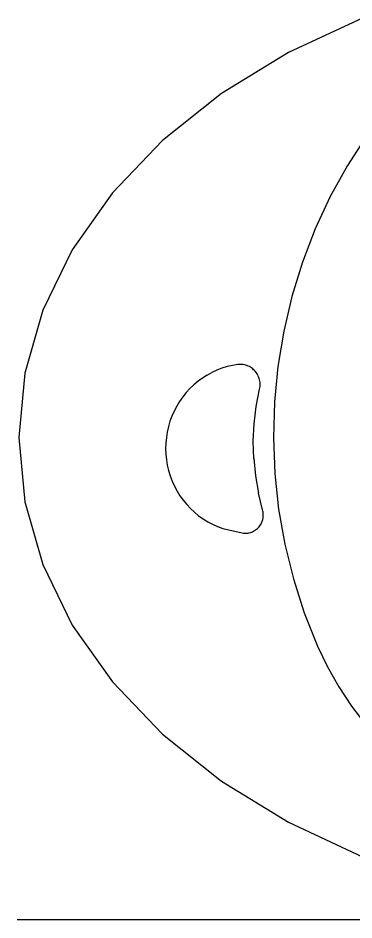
# Model space of a CAD drawing. Extents: x 396092 to 455492, y 17293 to 132793.
# Drawn here: x 410769.6 to 410818.4, y 60901 to 61031.8 of the extents above; entities that cross this region are included whole.
import ezdxf

# ---------------------------------------------------------------- set-up
doc = ezdxf.new("R2010")
doc.units = 0
doc.header["$LTSCALE"] = 1000
doc.header["$MEASUREMENT"] = 0
doc.layers.add('MU', color=34, linetype='Continuous')

msp = doc.modelspace()

# ---------------------------------------------------------------- linework, layer by layer
at = {"layer": 'MU', "color": 37}
for p, q in [((410819.6, 61031.78), (410808.88, 61026.78)), ((410808.88, 61026.78), (410799.15, 61020.83)), ((410799.15, 61020.83), (410790.58, 61014.01)), ((410790.58, 61014.01), (410783.31, 61006.42)), ((410820.22, 61014.73), (410817.42, 61010.39)), ((410817.42, 61010.39), (410814.93, 61005.87)), ((410783.31, 61006.42), (410777.48, 60998.18)), ((410814.93, 61005.87), (410812.75, 61001.19)), ((410812.75, 61001.19), (410810.89, 60996.36)), ((410777.48, 60998.18), (410773.21, 60989.41)), ((410810.89, 60996.36), (410809.36, 60991.41)), ((410809.36, 60991.41), (410808.17, 60986.37)), ((410773.21, 60989.41), (410770.61, 60980.28)), ((410808.17, 60986.37), (410807.32, 60981.25)), ((410799.21, 60980.98), (410798.47, 60980.7)), ((410799.97, 60981.21), (410799.21, 60980.98)), ((410800.74, 60981.39), (410799.97, 60981.21)), ((410801.52, 60981.52), (410800.74, 60981.39)), ((410801.71, 60981.53), (410801.52, 60981.52)), ((410801.9, 60981.54), (410801.71, 60981.53)), ((410802.09, 60981.53), (410801.9, 60981.54)), ((410802.28, 60981.51), (410802.09, 60981.53)), ((410802.47, 60981.48), (410802.28, 60981.51)), ((410802.65, 60981.43), (410802.47, 60981.48)), ((410802.84, 60981.37), (410802.65, 60981.43)), ((410803.01, 60981.3), (410802.84, 60981.37)), ((410803.19, 60981.22), (410803.01, 60981.3)), ((410803.35, 60981.12), (410803.19, 60981.22)), ((410803.51, 60981.02), (410803.35, 60981.12)), ((410803.67, 60980.9), (410803.51, 60981.02)), ((410803.81, 60980.77), (410803.67, 60980.9)), ((410803.95, 60980.64), (410803.81, 60980.77)), ((410807.32, 60981.25), (410806.82, 60976.09)), ((410770.61, 60980.28), (410769.73, 60970.95)), ((410796.38, 60979.56), (410795.74, 60979.1)), ((410797.06, 60979.99), (410796.38, 60979.56)), ((410797.06, 60979.99), (410797.75, 60980.37)), ((410798.47, 60980.7), (410797.75, 60980.37)), ((410804.08, 60980.49), (410803.95, 60980.64)), ((410804.19, 60980.34), (410804.08, 60980.49)), ((410804.3, 60980.18), (410804.19, 60980.34)), ((410804.4, 60980.01), (410804.3, 60980.18)), ((410804.48, 60979.83), (410804.4, 60980.01)), ((410804.56, 60979.65), (410804.48, 60979.83)), ((410804.62, 60979.47), (410804.56, 60979.65)), ((410804.67, 60979.28), (410804.62, 60979.47)), ((410795.13, 60978.59), (410794.55, 60978.03)), ((410795.74, 60979.1), (410795.13, 60978.59)), ((410804.71, 60979.09), (410804.67, 60979.28)), ((410804.67, 60977.93), (410804.71, 60978.12)), ((410804.73, 60978.9), (410804.71, 60979.09)), ((410804.71, 60978.12), (410804.73, 60978.31)), ((410804.75, 60978.7), (410804.73, 60978.9)), ((410804.73, 60978.31), (410804.75, 60978.51)), ((410804.75, 60978.51), (410804.75, 60978.7)), ((410793.51, 60976.82), (410793.05, 60976.17)), ((410794.01, 60977.45), (410793.51, 60976.82)), ((410794.55, 60978.03), (410794.01, 60977.45)), ((410804.18, 60975.45), (410804.67, 60977.93)), ((410793.05, 60976.17), (410792.64, 60975.48)), ((410806.82, 60976.09), (410806.67, 60970.9)), ((410792.27, 60974.77), (410791.94, 60974.04)), ((410792.64, 60975.48), (410792.27, 60974.77)), ((410803.88, 60972.94), (410804.18, 60975.45)), ((410791.66, 60973.28), (410791.44, 60972.51)), ((410791.94, 60974.04), (410791.66, 60973.28)), ((410803.76, 60970.41), (410803.88, 60972.94)), ((410791.26, 60971.72), (410791.14, 60970.93)), ((410791.44, 60972.51), (410791.26, 60971.72)), ((410769.73, 60970.95), (410770.61, 60961.62)), ((410791.14, 60970.93), (410791.06, 60970.13)), ((410803.82, 60967.89), (410803.76, 60970.41)), ((410806.67, 60970.9), (410806.88, 60965.72)), ((410791.06, 60970.13), (410791.04, 60969.32)), ((410791.04, 60969.32), (410791.07, 60968.51)), ((410791.07, 60968.51), (410791.15, 60967.71)), ((410791.15, 60967.71), (410791.28, 60966.92)), ((410803.82, 60967.89), (410804.07, 60965.37)), ((410791.28, 60966.92), (410791.47, 60966.13)), ((410791.47, 60966.13), (410791.7, 60965.36)), ((410791.7, 60965.36), (410791.98, 60964.61)), ((410804.07, 60965.37), (410804.5, 60962.88)), ((410806.88, 60965.72), (410807.43, 60960.56)), ((410791.98, 60964.61), (410792.32, 60963.88)), ((410792.32, 60963.88), (410792.69, 60963.17)), ((410792.69, 60963.17), (410793.12, 60962.49)), ((410793.12, 60962.49), (410793.58, 60961.84)), ((410805.11, 60960.43), (410804.5, 60962.88)), ((410770.61, 60961.62), (410773.21, 60952.49)), ((410793.58, 60961.84), (410794.09, 60961.22)), ((410794.09, 60961.22), (410794.63, 60960.64)), ((410794.63, 60960.64), (410795.22, 60960.09)), ((410795.22, 60960.09), (410795.83, 60959.59)), ((410805.15, 60960.27), (410805.11, 60960.43)), ((410805.18, 60960.1), (410805.15, 60960.27)), ((410805.2, 60959.92), (410805.18, 60960.1)), ((410805.21, 60959.75), (410805.2, 60959.92)), ((410807.43, 60960.56), (410808.33, 60955.45)), ((410795.83, 60959.59), (410796.48, 60959.13)), ((410796.48, 60959.13), (410797.15, 60958.71)), ((410797.15, 60958.71), (410797.85, 60958.34)), ((410804.89, 60958.42), (410804.97, 60958.57)), ((410804.97, 60958.57), (410805.04, 60958.73)), ((410805.04, 60958.73), (410805.09, 60958.9)), ((410805.09, 60958.9), (410805.14, 60959.06)), ((410805.14, 60959.06), (410805.17, 60959.23)), ((410805.17, 60959.23), (410805.2, 60959.4)), ((410805.2, 60959.4), (410805.21, 60959.58)), ((410805.21, 60959.58), (410805.21, 60959.75)), ((410797.85, 60958.34), (410798.58, 60958.02)), ((410798.58, 60958.02), (410799.32, 60957.74)), ((410799.32, 60957.74), (410802.16, 60957.1)), ((410803.34, 60957.16), (410803.5, 60957.21)), ((410803.5, 60957.21), (410803.66, 60957.27)), ((410803.66, 60957.27), (410803.81, 60957.35)), ((410803.81, 60957.35), (410803.96, 60957.43)), ((410803.96, 60957.43), (410804.1, 60957.53)), ((410804.1, 60957.53), (410804.24, 60957.63)), ((410804.24, 60957.63), (410804.37, 60957.74)), ((410804.37, 60957.74), (410804.49, 60957.86)), ((410804.49, 60957.86), (410804.6, 60957.99)), ((410804.6, 60957.99), (410804.71, 60958.13)), ((410804.71, 60958.13), (410804.81, 60958.27)), ((410804.81, 60958.27), (410804.89, 60958.42)), ((410802.16, 60957.1), (410802.33, 60957.08)), ((410802.33, 60957.08), (410802.5, 60957.06)), ((410802.5, 60957.06), (410802.67, 60957.06)), ((410802.67, 60957.06), (410802.84, 60957.07)), ((410802.84, 60957.07), (410803.01, 60957.08)), ((410803.01, 60957.08), (410803.18, 60957.12)), ((410803.18, 60957.12), (410803.34, 60957.16)), ((410808.33, 60955.45), (410809.58, 60950.42)), ((410773.21, 60952.49), (410777.48, 60943.73)), ((410809.58, 60950.42), (410811.16, 60945.49)), ((410811.16, 60945.49), (410813.07, 60940.68)), ((410777.48, 60943.73), (410783.31, 60935.48)), ((410813.07, 60940.68), (410814.52, 60937.67)), ((410814.52, 60937.67), (410816.16, 60934.76)), ((410783.31, 60935.48), (410790.58, 60927.89)), ((410816.16, 60934.76), (410818, 60931.97)), ((410818, 60931.97), (410820.02, 60929.32)), ((410790.58, 60927.89), (410799.15, 60921.07)), ((410799.15, 60921.07), (410808.88, 60915.12)), ((410808.88, 60915.12), (410819.6, 60910.12)), ((410771.3, 60900.95), (410769.51, 60900.95)), ((410811.3, 60900.95), (410771.3, 60900.95)), ((410868.63, 60900.95), (410811.3, 60900.95))]:
    msp.add_line(p, q, dxfattribs=at)

doc.saveas('drawing.dxf')
